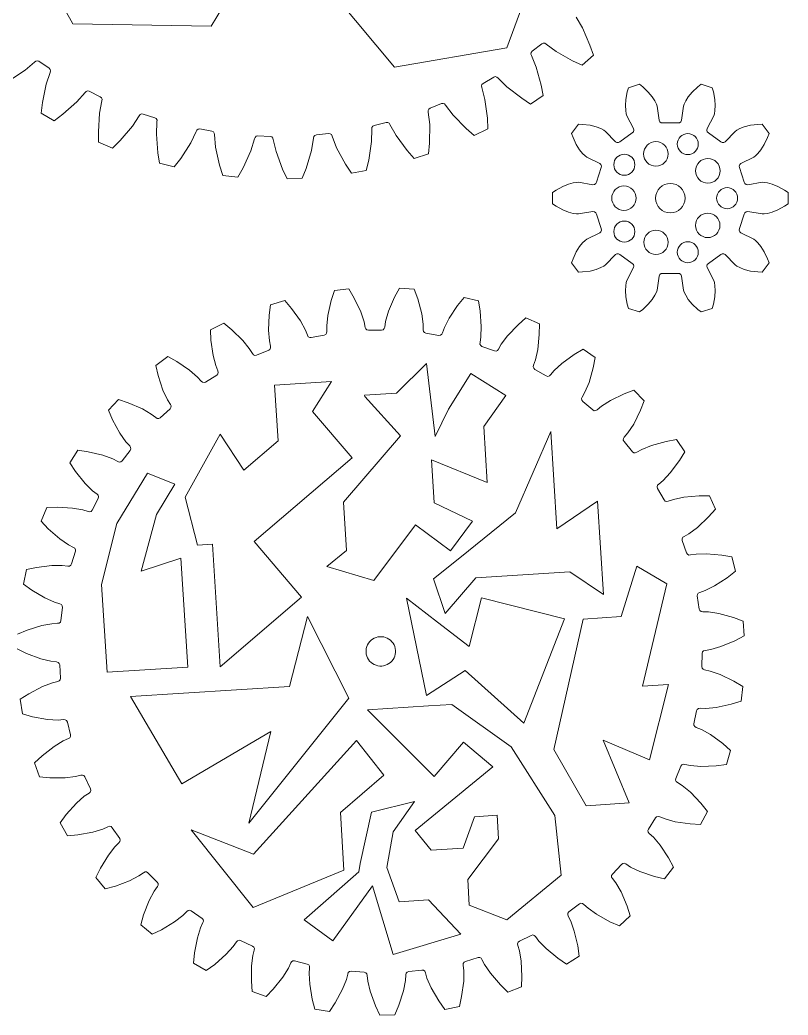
# Model space of a CAD drawing. Header units: millimetres. Extents: x -329 to 723, y 244 to 554.
# Drawn here: x 645.1 to 723.3, y 261.4 to 362.7 of the extents above; entities that cross this region are included whole.
import ezdxf

# ---------------------------------------------------------------- set-up
doc = ezdxf.new("R2010")
doc.units = ezdxf.units.MM

msp = doc.modelspace()

# ---------------------------------------------------------------- linework, layer by layer
at = {"color": 1, "lineweight": 0}
for p, q in [((650.47, 362.28), (643.64, 374.62)), ((671.84, 374.11), (664.57, 362.03)), ((698.64, 370.73), (694.64, 359.84)), ((683.21, 357.86), (675.78, 366.77)), ((664.57, 362.03), (650.47, 362.28)), ((694.64, 359.84), (683.21, 357.86)), ((683.4, 324.7), (686.47, 327.71)), ((686.47, 327.71), (687.33, 320.3)), ((688.7, 323.08), (690.99, 326.72)), ((690.99, 326.72), (694.55, 324.48)), ((671.01, 325.53), (676.8, 325.89)), ((671.37, 319.84), (671.01, 325.53)), ((676.8, 325.89), (674.87, 322.83)), ((683.4, 324.7), (680.17, 324.5)), ((680.17, 324.5), (680.18, 324.37)), ((680.18, 324.37), (683.81, 320.37)), ((694.55, 324.48), (692.29, 321.31)), ((688.7, 323.08), (687.33, 320.3)), ((678.89, 318.11), (674.87, 322.83)), ((692.64, 315.63), (692.29, 321.31)), ((665.48, 320.54), (661.92, 314.11)), ((667.87, 316.86), (665.48, 320.54)), ((683.81, 320.37), (678.02, 313.61)), ((699.1, 320.8), (695.52, 312.54)), ((699.72, 310.91), (699.1, 320.8)), ((671.37, 319.84), (667.87, 316.86)), ((668.92, 309.61), (678.89, 318.11)), ((687.26, 313.56), (686.99, 317.92)), ((686.99, 317.92), (692.64, 315.63)), ((658.08, 316.58), (654.97, 311.45)), ((660.87, 315.46), (658.08, 316.58)), ((659.01, 312.37), (660.87, 315.46)), ((663.16, 309.25), (661.92, 314.11)), ((678.02, 313.61), (678.33, 308.69)), ((691.13, 311.68), (687.26, 313.56)), ((703.86, 313.72), (699.72, 310.91)), ((704.46, 304.23), (703.86, 313.72)), ((657.44, 306.58), (659.01, 312.37)), ((695.52, 312.54), (689.85, 307.96)), ((654.97, 311.45), (653.41, 305.25)), ((681.11, 305.63), (685.36, 311.32)), ((685.36, 311.32), (688.89, 308.68)), ((688.89, 308.68), (691.13, 311.68)), ((663.16, 309.25), (664.68, 309.34)), ((664.68, 309.34), (665.46, 296.87)), ((673.76, 303.94), (668.92, 309.61)), ((657.44, 306.58), (661.48, 307.91)), ((661.48, 307.91), (662.18, 296.83)), ((678.33, 308.69), (676.32, 307.06)), ((689.85, 307.96), (687.19, 305.82)), ((676.32, 307.06), (681.11, 305.63)), ((707.88, 307.12), (706.26, 301.97)), ((710.92, 305.31), (707.88, 307.12)), ((687.19, 305.82), (688.36, 302.3)), ((688.36, 302.3), (691.5, 305.93)), ((691.5, 305.93), (701.06, 306.53)), ((701.06, 306.53), (704.46, 304.23)), ((653.97, 296.31), (653.41, 305.25)), ((708.45, 294.9), (710.92, 305.31)), ((665.46, 296.87), (673.76, 303.94)), ((684.42, 303.85), (686.45, 293.95)), ((687.59, 301.42), (684.42, 303.85)), ((692.07, 303.88), (690.82, 298.94)), ((700.51, 301.76), (692.07, 303.88)), ((672.53, 294.86), (674.36, 301.98)), ((674.36, 301.98), (678.56, 293.69)), ((696.36, 291.14), (700.51, 301.76)), ((702.4, 301.72), (699.41, 288.45)), ((706.26, 301.97), (702.4, 301.72)), ((690.82, 298.94), (687.59, 301.42)), ((680.98, 299.69), (680.83, 299.57)), ((681.15, 299.78), (680.98, 299.69)), ((681.34, 299.86), (681.15, 299.78)), ((681.52, 299.91), (681.34, 299.86)), ((681.72, 299.93), (681.52, 299.91)), ((681.92, 299.93), (681.72, 299.93)), ((682.11, 299.91), (681.92, 299.93)), ((682.3, 299.86), (682.11, 299.91)), ((682.48, 299.78), (682.3, 299.86)), ((682.65, 299.68), (682.48, 299.78)), ((682.81, 299.56), (682.65, 299.68)), ((680.34, 298.73), (680.32, 298.54)), ((680.39, 298.92), (680.34, 298.73)), ((680.47, 299.1), (680.39, 298.92)), ((680.57, 299.27), (680.47, 299.1)), ((680.69, 299.43), (680.57, 299.27)), ((680.83, 299.57), (680.69, 299.43)), ((682.94, 299.42), (682.81, 299.56)), ((683.06, 299.27), (682.94, 299.42)), ((683.16, 299.1), (683.06, 299.27)), ((683.24, 298.92), (683.16, 299.1)), ((683.29, 298.73), (683.24, 298.92)), ((683.31, 298.53), (683.29, 298.73)), ((680.32, 298.54), (680.32, 298.34)), ((680.32, 298.34), (680.34, 298.15)), ((680.34, 298.15), (680.39, 297.96)), ((680.39, 297.96), (680.47, 297.78)), ((680.47, 297.78), (680.56, 297.61)), ((683.06, 297.6), (683.16, 297.77)), ((683.16, 297.77), (683.23, 297.95)), ((683.23, 297.95), (683.28, 298.14)), ((683.28, 298.14), (683.31, 298.33)), ((683.31, 298.33), (683.31, 298.53)), ((662.18, 296.83), (653.97, 296.31)), ((680.56, 297.61), (680.68, 297.45)), ((680.68, 297.45), (680.82, 297.31)), ((680.82, 297.31), (680.98, 297.19)), ((680.98, 297.19), (681.15, 297.09)), ((681.15, 297.09), (681.33, 297.02)), ((681.33, 297.02), (681.52, 296.97)), ((681.52, 296.97), (681.71, 296.94)), ((681.71, 296.94), (681.91, 296.94)), ((681.91, 296.94), (682.1, 296.97)), ((682.1, 296.97), (682.29, 297.02)), ((682.29, 297.02), (682.47, 297.09)), ((682.47, 297.09), (682.64, 297.19)), ((682.64, 297.19), (682.8, 297.31)), ((682.8, 297.31), (682.94, 297.45)), ((682.94, 297.45), (683.06, 297.6)), ((686.45, 293.95), (690.41, 296.48)), ((690.41, 296.48), (696.36, 291.14)), ((656.36, 293.85), (672.53, 294.86)), ((711.09, 295.06), (708.45, 294.9)), ((709.15, 287.4), (711.09, 295.06)), ((661.58, 284.97), (656.36, 293.85)), ((678.56, 293.69), (668.39, 280.95)), ((686.67, 292.89), (680.46, 292.5)), ((689.05, 293.04), (686.67, 292.89)), ((695.07, 288.74), (689.05, 293.04)), ((680.46, 292.5), (687.25, 285.71)), ((670.63, 290.29), (661.58, 284.97)), ((668.39, 280.95), (670.63, 290.29)), ((679.36, 289.37), (668.88, 277.82)), ((682.14, 285.84), (679.36, 289.37)), ((687.25, 285.71), (690.23, 289.21)), ((690.23, 289.21), (693.2, 286.68)), ((699.53, 281.74), (695.07, 288.74)), ((707.1, 283.02), (704.45, 289.39)), ((704.45, 289.39), (709.15, 287.4)), ((699.41, 288.45), (702.71, 282.74)), ((693.2, 286.68), (685.31, 280.23)), ((677.7, 282.06), (682.14, 285.84)), ((685.23, 283.15), (680.86, 282.07)), ((683.07, 280.09), (685.23, 283.15)), ((702.71, 282.74), (707.1, 283.02)), ((678.07, 276.17), (677.7, 282.06)), ((680.86, 282.07), (679.73, 276.85)), ((690.21, 278.42), (691.36, 281.62)), ((691.36, 281.62), (693.65, 281.76)), ((693.65, 281.76), (693.8, 279.37)), ((700.17, 275.66), (699.53, 281.74)), ((668.88, 277.82), (662.54, 280.29)), ((662.54, 280.29), (668.82, 272.37)), ((682.42, 276.45), (683.07, 280.09)), ((685.31, 280.23), (686.95, 278.21)), ((686.95, 278.21), (690.21, 278.42)), ((693.8, 279.37), (690.66, 275.22)), ((679.73, 276.85), (679.57, 276.01)), ((683.67, 272.96), (682.42, 276.45)), ((668.82, 272.37), (678.07, 276.17)), ((679.57, 276.01), (678.16, 274.76)), ((694.63, 271.12), (700.17, 275.66)), ((678.16, 274.76), (674.01, 271.12)), ((676.92, 269), (680.97, 274.58)), ((680.97, 274.58), (683.07, 267.59)), ((690.66, 275.22), (690.82, 272.63)), ((686.67, 273.15), (683.67, 272.96)), ((689.97, 269.67), (686.67, 273.15)), ((690.82, 272.63), (694.63, 271.12)), ((674.01, 271.12), (676.92, 269)), ((683.07, 267.59), (689.97, 269.67))]:
    msp.add_line(p, q, dxfattribs=at)
at = {"color": 5, "lineweight": 0}
for p, q in [((702.33, 361.86), (701.69, 362.95)), ((703.09, 360.12), (702.33, 361.86)), ((697.11, 359.35), (697.21, 359.48)), ((697.21, 359.48), (698.2, 360.25)), ((698.2, 360.25), (698.34, 360.32)), ((698.34, 360.32), (698.51, 360.3)), ((698.51, 360.3), (698.64, 360.21)), ((698.64, 360.21), (699.66, 359.45)), ((699.66, 359.45), (701.31, 358.52)), ((703.44, 359.09), (703.09, 360.12)), ((645.63, 357.57), (646.6, 358.39)), ((646.6, 358.39), (646.72, 358.49)), ((646.72, 358.49), (646.88, 358.52)), ((646.88, 358.52), (647.03, 358.47)), ((647.03, 358.47), (648.08, 357.76)), ((697.08, 359.19), (697.11, 359.35)), ((697.14, 359.04), (697.08, 359.19)), ((697.63, 357.87), (697.14, 359.04)), ((701.31, 358.52), (702.3, 358.06)), ((702.3, 358.06), (703.44, 359.09)), ((644.05, 356.52), (645.63, 357.57)), ((648.08, 357.76), (648.19, 357.64)), ((648.22, 357.48), (648.17, 357.33)), ((648.19, 357.64), (648.22, 357.48)), ((698.14, 356.04), (697.63, 357.87)), ((648.17, 357.33), (647.77, 356.13)), ((692.22, 356.22), (693.31, 356.85)), ((693.31, 356.85), (693.46, 356.9)), ((693.46, 356.9), (693.62, 356.86)), ((693.62, 356.86), (693.74, 356.74)), ((693.74, 356.74), (694.64, 355.85)), ((647.77, 356.13), (647.39, 354.27)), ((651.73, 355.28), (651.83, 355.4)), ((651.83, 355.4), (651.99, 355.45)), ((651.99, 355.45), (652.15, 355.41)), ((652.15, 355.41), (653.28, 354.86)), ((692.06, 355.95), (692.1, 356.11)), ((692.1, 355.8), (692.06, 355.95)), ((692.1, 356.11), (692.22, 356.22)), ((692.41, 354.57), (692.1, 355.8)), ((694.64, 355.85), (696.15, 354.7)), ((698.34, 354.97), (698.14, 356.04)), ((707, 355.76), (706.88, 355.34)), ((708.12, 356.12), (707, 355.76)), ((708.47, 355.85), (708.12, 356.12)), ((709.03, 355.32), (708.47, 355.85)), ((714.07, 355.85), (713.51, 355.32)), ((714.41, 356.12), (714.07, 355.85)), ((715.53, 355.76), (714.41, 356.12)), ((715.65, 355.34), (715.53, 355.76)), ((650.88, 354.33), (651.73, 355.28)), ((653.43, 354.45), (653.2, 353.2)), ((653.28, 354.86), (653.4, 354.76)), ((653.4, 354.76), (653.46, 354.61)), ((653.46, 354.61), (653.43, 354.45)), ((692.66, 352.69), (692.41, 354.57)), ((696.15, 354.7), (697.06, 354.11)), ((697.06, 354.11), (698.34, 354.97)), ((706.74, 354.58), (706.7, 353.95)), ((706.88, 355.34), (706.74, 354.58)), ((709.43, 354.84), (709.03, 355.32)), ((709.7, 354.43), (709.43, 354.84)), ((709.85, 354.11), (709.7, 354.43)), ((712.84, 354.43), (712.68, 354.11)), ((713.1, 354.84), (712.84, 354.43)), ((713.51, 355.32), (713.1, 354.84)), ((715.79, 354.58), (715.65, 355.34)), ((715.84, 353.95), (715.79, 354.58)), ((647.39, 354.27), (647.26, 353.19)), ((649.46, 353.07), (650.88, 354.33)), ((686.63, 353.45), (686.7, 353.6)), ((686.65, 353.29), (686.63, 353.45)), ((686.7, 353.6), (686.83, 353.69)), ((686.83, 353.69), (687.99, 354.16)), ((687.99, 354.16), (688.16, 354.18)), ((688.16, 354.18), (688.31, 354.12)), ((688.31, 354.12), (688.41, 354)), ((688.41, 354), (689.18, 352.99)), ((706.7, 353.95), (706.73, 353.46)), ((706.73, 353.46), (706.79, 353.11)), ((709.92, 353.91), (709.85, 354.11)), ((710.13, 352.46), (709.92, 353.91)), ((712.61, 353.91), (712.4, 352.46)), ((712.68, 354.11), (712.61, 353.91)), ((715.75, 353.11), (715.81, 353.46)), ((715.81, 353.46), (715.84, 353.95)), ((647.26, 353.19), (648.59, 352.42)), ((648.59, 352.42), (649.46, 353.07)), ((653.2, 353.2), (653.08, 351.3)), ((656.54, 351.85), (657.24, 352.91)), ((657.24, 352.91), (657.33, 353.04)), ((657.33, 353.04), (657.47, 353.11)), ((657.47, 353.11), (657.64, 353.1)), ((657.64, 353.1), (658.83, 352.71)), ((658.83, 352.71), (658.97, 352.63)), ((658.97, 352.63), (659.05, 352.48)), ((659.04, 352.32), (658.99, 351.05)), ((659.05, 352.48), (659.04, 352.32)), ((686.79, 352.03), (686.65, 353.29)), ((689.18, 352.99), (690.51, 351.63)), ((692.71, 351.6), (692.66, 352.69)), ((706.79, 353.11), (706.85, 352.91)), ((706.85, 352.91), (707.53, 351.61)), ((710.2, 352.31), (710.13, 352.46)), ((710.33, 352.21), (710.2, 352.31)), ((712.34, 352.31), (712.21, 352.21)), ((712.4, 352.46), (712.34, 352.31)), ((715.01, 351.61), (715.69, 352.91)), ((715.69, 352.91), (715.75, 353.11)), ((653.08, 351.3), (653.11, 350.22)), ((655.31, 350.4), (656.54, 351.85)), ((662.48, 350.18), (663.02, 351.33)), ((663.02, 351.33), (663.1, 351.47)), ((663.1, 351.47), (663.23, 351.56)), ((663.23, 351.56), (663.39, 351.58)), ((663.39, 351.58), (664.63, 351.36)), ((664.63, 351.36), (664.78, 351.29)), ((664.78, 351.29), (664.87, 351.16)), ((680.87, 350.29), (680.9, 351.56)), ((680.9, 351.56), (680.91, 351.72)), ((680.91, 351.72), (681, 351.86)), ((681, 351.86), (681.14, 351.93)), ((681.14, 351.93), (682.36, 352.24)), ((682.36, 352.24), (682.52, 352.24)), ((682.52, 352.24), (682.66, 352.16)), ((682.66, 352.16), (682.74, 352.02)), ((682.74, 352.02), (683.37, 350.91)), ((686.78, 350.13), (686.79, 352.03)), ((690.51, 351.63), (691.33, 350.92)), ((691.33, 350.92), (692.71, 351.6)), ((701.92, 352.06), (701.23, 351.11)), ((702.35, 352.04), (701.92, 352.06)), ((703.12, 351.95), (702.35, 352.04)), ((703.73, 351.79), (703.12, 351.95)), ((704.19, 351.62), (703.73, 351.79)), ((704.5, 351.45), (704.19, 351.62)), ((704.67, 351.33), (704.5, 351.45)), ((705.7, 350.28), (704.67, 351.33)), ((707.52, 351.3), (707.4, 351.19)), ((707.57, 351.46), (707.52, 351.3)), ((707.53, 351.61), (707.57, 351.46)), ((710.49, 352.19), (710.33, 352.21)), ((712.05, 352.19), (710.49, 352.19)), ((712.21, 352.21), (712.05, 352.19)), ((714.97, 351.46), (715.01, 351.61)), ((715.02, 351.3), (714.97, 351.46)), ((715.14, 351.19), (715.02, 351.3)), ((717.86, 351.33), (716.84, 350.28)), ((718.04, 351.45), (717.86, 351.33)), ((718.35, 351.62), (718.04, 351.45)), ((718.8, 351.79), (718.35, 351.62)), ((719.42, 351.95), (718.8, 351.79)), ((720.18, 352.04), (719.42, 351.95)), ((720.62, 352.06), (720.18, 352.04)), ((721.31, 351.11), (720.62, 352.06)), ((654.53, 349.64), (655.31, 350.4)), ((658.99, 351.05), (659.13, 349.16)), ((664.87, 351.16), (664.89, 351)), ((664.89, 351), (665.01, 349.74)), ((668.59, 349.36), (668.97, 350.57)), ((668.97, 350.57), (669.03, 350.72)), ((669.03, 350.72), (669.15, 350.83)), ((669.15, 350.83), (669.31, 350.87)), ((669.31, 350.87), (670.56, 350.82)), ((670.56, 350.82), (670.72, 350.78)), ((670.72, 350.78), (670.83, 350.66)), ((670.83, 350.66), (670.87, 350.5)), ((670.87, 350.5), (671.17, 349.27)), ((674.76, 349.4), (674.97, 350.65)), ((674.97, 350.65), (675, 350.81)), ((675, 350.81), (675.11, 350.93)), ((675.11, 350.93), (675.26, 350.99)), ((675.26, 350.99), (676.51, 351.12)), ((676.51, 351.12), (676.67, 351.09)), ((676.67, 351.09), (676.8, 351)), ((676.8, 351), (676.86, 350.84)), ((676.86, 350.84), (677.32, 349.66)), ((680.59, 348.41), (680.87, 350.29)), ((683.37, 350.91), (684.49, 349.38)), ((701.23, 351.11), (701.38, 350.7)), ((701.38, 350.7), (701.7, 350)), ((705.83, 350.2), (705.7, 350.28)), ((707.4, 351.19), (706.14, 350.27)), ((716.4, 350.27), (715.14, 351.19)), ((716.84, 350.28), (716.7, 350.2)), ((720.83, 350), (721.16, 350.7)), ((721.16, 350.7), (721.31, 351.11)), ((653.11, 350.22), (654.53, 349.64)), ((661.46, 348.58), (662.48, 350.18)), ((665.01, 349.74), (665.42, 347.88)), ((667.81, 347.63), (668.59, 349.36)), ((671.17, 349.27), (671.83, 347.49)), ((674.23, 347.57), (674.76, 349.4)), ((677.32, 349.66), (678.23, 347.99)), ((684.49, 349.38), (685.21, 348.57)), ((686.68, 349.04), (686.78, 350.13)), ((701.7, 350), (702.04, 349.47)), ((702.04, 349.47), (702.35, 349.09)), ((706, 350.2), (705.83, 350.2)), ((706.14, 350.27), (706, 350.2)), ((716.54, 350.2), (716.4, 350.27)), ((716.7, 350.2), (716.54, 350.2)), ((720.18, 349.09), (720.49, 349.47)), ((720.49, 349.47), (720.83, 350)), ((659.13, 349.16), (659.31, 348.09)), ((660.8, 347.72), (661.46, 348.58)), ((680.34, 347.35), (680.59, 348.41)), ((685.21, 348.57), (686.68, 349.04)), ((702.35, 349.09), (702.6, 348.84)), ((702.6, 348.84), (702.77, 348.72)), ((702.77, 348.72), (704.09, 348.07)), ((718.45, 348.07), (719.76, 348.72)), ((719.76, 348.72), (719.93, 348.84)), ((719.93, 348.84), (720.18, 349.09)), ((659.31, 348.09), (660.8, 347.72)), ((665.42, 347.88), (665.75, 346.84)), ((667.28, 346.68), (667.81, 347.63)), ((671.83, 347.49), (672.29, 346.51)), ((673.83, 346.56), (674.23, 347.57)), ((678.23, 347.99), (678.83, 347.09)), ((678.83, 347.09), (680.34, 347.35)), ((704.23, 347.65), (703.75, 346.17)), ((704.09, 348.07), (704.21, 347.96)), ((704.21, 347.96), (704.26, 347.81)), ((704.26, 347.81), (704.23, 347.65)), ((718.27, 347.81), (718.33, 347.96)), ((718.31, 347.65), (718.27, 347.81)), ((718.79, 346.17), (718.31, 347.65)), ((718.33, 347.96), (718.45, 348.07)), ((665.75, 346.84), (667.28, 346.68)), ((672.29, 346.51), (673.83, 346.56)), ((699.65, 345.37), (699.28, 345.13)), ((700.32, 345.74), (699.65, 345.37)), ((700.91, 345.98), (700.32, 345.74)), ((701.38, 346.1), (700.91, 345.98)), ((701.73, 346.15), (701.38, 346.1)), ((701.94, 346.16), (701.73, 346.15)), ((703.39, 345.91), (701.94, 346.16)), ((703.55, 345.92), (703.39, 345.91)), ((703.68, 346.02), (703.55, 345.92)), ((703.75, 346.17), (703.68, 346.02)), ((718.85, 346.02), (718.79, 346.17)), ((718.99, 345.92), (718.85, 346.02)), ((719.15, 345.91), (718.99, 345.92)), ((720.6, 346.16), (719.15, 345.91)), ((720.81, 346.15), (720.6, 346.16)), ((721.15, 346.1), (720.81, 346.15)), ((721.63, 345.98), (721.15, 346.1)), ((722.21, 345.74), (721.63, 345.98)), ((722.89, 345.37), (722.21, 345.74)), ((723.25, 345.13), (722.89, 345.37)), ((699.28, 345.13), (699.28, 343.95)), ((723.25, 343.95), (723.25, 345.13)), ((699.28, 343.95), (699.65, 343.71)), ((699.65, 343.71), (700.32, 343.34)), ((700.32, 343.34), (700.91, 343.1)), ((721.63, 343.1), (722.21, 343.34)), ((722.21, 343.34), (722.89, 343.71)), ((722.89, 343.71), (723.25, 343.95)), ((700.91, 343.1), (701.38, 342.98)), ((701.38, 342.98), (701.73, 342.93)), ((701.73, 342.93), (701.94, 342.93)), ((701.94, 342.93), (703.39, 343.17)), ((703.39, 343.17), (703.55, 343.16)), ((703.55, 343.16), (703.68, 343.06)), ((703.68, 343.06), (703.75, 342.92)), ((703.75, 342.92), (704.23, 341.44)), ((718.31, 341.44), (718.79, 342.92)), ((718.79, 342.92), (718.85, 343.06)), ((718.85, 343.06), (718.99, 343.16)), ((718.99, 343.16), (719.15, 343.17)), ((719.15, 343.17), (720.6, 342.93)), ((720.6, 342.93), (720.81, 342.93)), ((720.81, 342.93), (721.15, 342.98)), ((721.15, 342.98), (721.63, 343.1)), ((704.26, 341.28), (704.21, 341.12)), ((704.23, 341.44), (704.26, 341.28)), ((718.27, 341.28), (718.31, 341.44)), ((718.33, 341.12), (718.27, 341.28)), ((702.6, 340.24), (702.35, 339.99)), ((702.77, 340.36), (702.6, 340.24)), ((704.09, 341.02), (702.77, 340.36)), ((704.21, 341.12), (704.09, 341.02)), ((718.45, 341.02), (718.33, 341.12)), ((719.76, 340.36), (718.45, 341.02)), ((719.93, 340.24), (719.76, 340.36)), ((720.18, 339.99), (719.93, 340.24)), ((702.04, 339.61), (701.7, 339.08)), ((702.35, 339.99), (702.04, 339.61)), ((720.49, 339.61), (720.18, 339.99)), ((720.83, 339.08), (720.49, 339.61)), ((701.38, 338.38), (701.23, 337.97)), ((701.7, 339.08), (701.38, 338.38)), ((704.67, 337.75), (705.7, 338.8)), ((705.7, 338.8), (705.83, 338.88)), ((705.83, 338.88), (706, 338.89)), ((706, 338.89), (706.14, 338.81)), ((706.14, 338.81), (707.4, 337.89)), ((715.14, 337.89), (716.4, 338.81)), ((716.4, 338.81), (716.54, 338.89)), ((716.54, 338.89), (716.7, 338.88)), ((716.7, 338.88), (716.84, 338.8)), ((716.84, 338.8), (717.86, 337.75)), ((721.16, 338.38), (720.83, 339.08)), ((721.31, 337.97), (721.16, 338.38)), ((701.23, 337.97), (701.92, 337.02)), ((702.35, 337.04), (703.12, 337.13)), ((703.12, 337.13), (703.73, 337.29)), ((703.73, 337.29), (704.19, 337.47)), ((704.19, 337.47), (704.5, 337.63)), ((704.5, 337.63), (704.67, 337.75)), ((707.53, 337.47), (706.85, 336.17)), ((707.4, 337.89), (707.52, 337.78)), ((707.52, 337.78), (707.57, 337.63)), ((707.57, 337.63), (707.53, 337.47)), ((714.97, 337.63), (715.02, 337.78)), ((715.01, 337.47), (714.97, 337.63)), ((715.69, 336.17), (715.01, 337.47)), ((715.02, 337.78), (715.14, 337.89)), ((717.86, 337.75), (718.04, 337.63)), ((718.04, 337.63), (718.35, 337.47)), ((718.35, 337.47), (718.8, 337.29)), ((718.8, 337.29), (719.42, 337.13)), ((719.42, 337.13), (720.18, 337.04)), ((720.62, 337.02), (721.31, 337.97)), ((701.92, 337.02), (702.35, 337.04)), ((706.85, 336.17), (706.79, 335.97)), ((709.92, 335.17), (710.13, 336.62)), ((710.13, 336.62), (710.2, 336.77)), ((710.2, 336.77), (710.33, 336.87)), ((710.33, 336.87), (710.49, 336.89)), ((710.49, 336.89), (712.05, 336.89)), ((712.05, 336.89), (712.21, 336.87)), ((712.21, 336.87), (712.34, 336.77)), ((712.34, 336.77), (712.4, 336.62)), ((712.4, 336.62), (712.61, 335.17)), ((715.75, 335.97), (715.69, 336.17)), ((720.18, 337.04), (720.62, 337.02)), ((677.09, 335.13), (676.76, 334.13)), ((678.58, 335.3), (677.09, 335.13)), ((679.12, 334.38), (678.58, 335.3)), ((683.72, 335.39), (683.22, 334.46)), ((685.22, 335.28), (683.72, 335.39)), ((685.58, 334.29), (685.22, 335.28)), ((706.73, 335.62), (706.7, 335.13)), ((706.7, 335.13), (706.74, 334.5)), ((706.79, 335.97), (706.73, 335.62)), ((709.85, 334.97), (709.92, 335.17)), ((712.61, 335.17), (712.68, 334.97)), ((715.81, 335.62), (715.75, 335.97)), ((715.79, 334.5), (715.84, 335.13)), ((715.84, 335.13), (715.81, 335.62)), ((672.05, 334.13), (670.61, 333.7)), ((672.74, 333.32), (672.05, 334.13)), ((676.76, 334.13), (676.42, 332.61)), ((679.78, 332.97), (679.12, 334.38)), ((683.22, 334.46), (682.61, 333.03)), ((685.98, 332.78), (685.58, 334.29)), ((690.29, 334.45), (689.63, 333.63)), ((691.74, 334.08), (690.29, 334.45)), ((691.92, 333.04), (691.74, 334.08)), ((706.74, 334.5), (706.88, 333.75)), ((709.03, 333.76), (709.43, 334.24)), ((709.43, 334.24), (709.7, 334.66)), ((709.7, 334.66), (709.85, 334.97)), ((712.68, 334.97), (712.84, 334.66)), ((712.84, 334.66), (713.1, 334.24)), ((713.1, 334.24), (713.51, 333.76)), ((715.65, 333.75), (715.79, 334.5)), ((670.61, 333.7), (670.47, 332.65)), ((673.64, 332.06), (672.74, 333.32)), ((689.63, 333.63), (688.77, 332.33)), ((706.88, 333.75), (707, 333.32)), ((707, 333.32), (708.12, 332.96)), ((708.12, 332.96), (708.47, 333.23)), ((708.47, 333.23), (709.03, 333.76)), ((713.51, 333.76), (714.07, 333.23)), ((714.07, 333.23), (714.41, 332.96)), ((714.41, 332.96), (715.53, 333.32)), ((715.53, 333.32), (715.65, 333.75)), ((670.47, 332.65), (670.4, 331.1)), ((674.15, 331.12), (673.64, 332.06)), ((676.42, 332.61), (676.31, 331.55)), ((680.11, 331.96), (679.78, 332.97)), ((682.61, 333.03), (682.31, 332)), ((686.13, 331.73), (685.98, 332.78)), ((688.77, 332.33), (688.3, 331.37)), ((692.04, 331.49), (691.92, 333.04)), ((696.58, 332.36), (695.78, 331.67)), ((697.95, 331.74), (696.58, 332.36)), ((665.84, 331.81), (664.5, 331.13)), ((664.5, 331.13), (664.54, 330.08)), ((666.66, 331.14), (665.84, 331.81)), ((667.77, 330.06), (666.66, 331.14)), ((670.4, 331.1), (670.48, 330.04)), ((674.37, 330.59), (674.15, 331.12)), ((676.31, 331.55), (676.32, 330.98)), ((680.23, 331.4), (680.11, 331.96)), ((680.28, 331.24), (680.23, 331.4)), ((680.4, 331.13), (680.28, 331.24)), ((680.56, 331.1), (680.4, 331.13)), ((681.9, 331.12), (680.56, 331.1)), ((682.06, 331.16), (681.9, 331.12)), ((682.17, 331.28), (682.06, 331.16)), ((682.22, 331.43), (682.17, 331.28)), ((682.31, 332), (682.22, 331.43)), ((686.14, 331.15), (686.13, 331.73)), ((686.16, 330.99), (686.14, 331.15)), ((688.3, 331.37), (688.1, 330.83)), ((692, 330.42), (692.04, 331.49)), ((695.78, 331.67), (694.71, 330.54)), ((697.94, 330.68), (697.95, 331.74)), ((664.54, 330.08), (664.75, 328.54)), ((668.44, 329.23), (667.77, 330.06)), ((670.48, 330.04), (670.6, 329.47)), ((674.44, 330.44), (674.37, 330.59)), ((674.58, 330.36), (674.44, 330.44)), ((674.74, 330.35), (674.58, 330.36)), ((676.06, 330.61), (674.74, 330.35)), ((676.21, 330.68), (676.06, 330.61)), ((676.3, 330.81), (676.21, 330.68)), ((676.32, 330.98), (676.3, 330.81)), ((686.26, 330.86), (686.16, 330.99)), ((686.41, 330.8), (686.26, 330.86)), ((687.73, 330.58), (686.41, 330.8)), ((687.9, 330.6), (687.73, 330.58)), ((688.03, 330.69), (687.9, 330.6)), ((688.1, 330.83), (688.03, 330.69)), ((691.91, 329.85), (692, 330.42)), ((694.71, 330.54), (694.07, 329.69)), ((697.78, 329.13), (697.94, 330.68)), ((668.75, 328.74), (668.44, 329.23)), ((670.41, 329.07), (669.16, 328.58)), ((670.54, 329.16), (670.41, 329.07)), ((670.61, 329.31), (670.54, 329.16)), ((670.6, 329.47), (670.61, 329.31)), ((691.9, 329.69), (691.91, 329.85)), ((691.98, 329.55), (691.9, 329.69)), ((692.11, 329.46), (691.98, 329.55)), ((693.38, 329.01), (692.11, 329.46)), ((693.69, 329.06), (693.54, 328.99)), ((693.79, 329.19), (693.69, 329.06)), ((694.07, 329.69), (693.79, 329.19)), ((697.55, 328.09), (697.78, 329.13)), ((702.4, 329.18), (701.49, 328.64)), ((703.63, 328.32), (702.4, 329.18)), ((660.14, 328.42), (658.94, 327.52)), ((661.06, 327.91), (660.14, 328.42)), ((664.75, 328.54), (665.02, 327.51)), ((668.85, 328.61), (668.75, 328.74)), ((669, 328.55), (668.85, 328.61)), ((669.16, 328.58), (669, 328.55)), ((693.54, 328.99), (693.38, 329.01)), ((697.36, 327.55), (697.55, 328.09)), ((701.49, 328.64), (700.24, 327.72)), ((703.43, 327.28), (703.63, 328.32)), ((658.94, 327.52), (659.17, 326.49)), ((662.35, 327.04), (661.06, 327.91)), ((663.16, 326.34), (662.35, 327.04)), ((665.02, 327.51), (665.24, 326.97)), ((697.32, 327.39), (697.36, 327.55)), ((697.37, 327.23), (697.32, 327.39)), ((697.49, 327.12), (697.37, 327.23)), ((698.65, 326.45), (697.49, 327.12)), ((699.46, 327), (699.08, 326.56)), ((700.24, 327.72), (699.46, 327)), ((703.01, 325.79), (703.43, 327.28)), ((659.17, 326.49), (659.65, 325.01)), ((663.55, 325.92), (663.16, 326.34)), ((665.12, 326.54), (663.98, 325.83)), ((665.24, 326.66), (665.12, 326.54)), ((665.24, 326.97), (665.28, 326.81)), ((665.28, 326.81), (665.24, 326.66)), ((698.81, 326.41), (698.65, 326.45)), ((698.97, 326.45), (698.81, 326.41)), ((699.08, 326.56), (698.97, 326.45)), ((659.65, 325.01), (660.1, 324.04)), ((663.67, 325.81), (663.55, 325.92)), ((663.83, 325.78), (663.67, 325.81)), ((663.98, 325.83), (663.83, 325.78)), ((702.59, 324.8), (703.01, 325.79)), ((707.56, 325.01), (706.57, 324.64)), ((708.62, 323.94), (707.56, 325.01)), ((655.13, 324.07), (654.11, 322.97)), ((656.13, 323.73), (655.13, 324.07)), ((660.1, 324.04), (660.41, 323.55)), ((702.24, 324.15), (702.31, 324.3)), ((702.26, 323.99), (702.24, 324.15)), ((702.36, 323.86), (702.26, 323.99)), ((702.31, 324.3), (702.59, 324.8)), ((705.17, 323.96), (704.27, 323.39)), ((706.57, 324.64), (705.17, 323.96)), ((654.11, 322.97), (654.53, 321.99)), ((657.56, 323.11), (656.13, 323.73)), ((658.47, 322.56), (657.56, 323.11)), ((660.37, 323.11), (659.38, 322.21)), ((660.46, 323.24), (660.37, 323.11)), ((660.41, 323.55), (660.48, 323.4)), ((660.48, 323.4), (660.46, 323.24)), ((703.38, 323), (702.36, 323.86)), ((703.53, 322.92), (703.38, 323)), ((703.83, 323.02), (703.69, 322.93)), ((704.27, 323.39), (703.83, 323.02)), ((707.55, 321.56), (708.24, 322.96)), ((708.24, 322.96), (708.62, 323.94)), ((654.53, 321.99), (655.27, 320.62)), ((658.93, 322.22), (658.47, 322.56)), ((659.07, 322.13), (658.93, 322.22)), ((659.23, 322.13), (659.07, 322.13)), ((659.38, 322.21), (659.23, 322.13)), ((703.69, 322.93), (703.53, 322.92)), ((706.96, 320.67), (707.55, 321.56)), ((655.27, 320.62), (655.88, 319.75)), ((706.49, 319.93), (706.5, 320.09)), ((706.57, 319.79), (706.49, 319.93)), ((706.5, 320.09), (706.59, 320.23)), ((706.59, 320.23), (706.96, 320.67)), ((711.89, 319.99), (710.85, 319.8)), ((712.74, 318.75), (711.89, 319.99)), ((655.88, 319.75), (656.27, 319.33)), ((656.27, 319.33), (656.36, 319.19)), ((656.38, 319.03), (656.31, 318.88)), ((656.36, 319.19), (656.38, 319.03)), ((707.42, 318.75), (706.57, 319.79)), ((708.37, 318.98), (707.86, 318.7)), ((709.35, 319.38), (708.37, 318.98)), ((710.85, 319.8), (709.35, 319.38)), ((650.98, 318.89), (650.18, 317.62)), ((652.03, 318.74), (650.98, 318.89)), ((653.54, 318.38), (652.03, 318.74)), ((654.54, 318.01), (653.54, 318.38)), ((655.05, 317.75), (654.54, 318.01)), ((656.31, 318.88), (655.49, 317.82)), ((707.55, 318.65), (707.42, 318.75)), ((707.71, 318.63), (707.55, 318.65)), ((707.86, 318.7), (707.71, 318.63)), ((712.19, 317.84), (712.74, 318.75)), ((650.18, 317.62), (650.76, 316.74)), ((655.21, 317.69), (655.05, 317.75)), ((655.37, 317.72), (655.21, 317.69)), ((655.49, 317.82), (655.37, 317.72)), ((711.26, 316.59), (712.19, 317.84)), ((650.76, 316.74), (651.73, 315.53)), ((710.53, 315.82), (711.26, 316.59)), ((651.73, 315.53), (652.49, 314.78)), ((709.94, 315.18), (709.97, 315.34)), ((709.98, 315.02), (709.94, 315.18)), ((709.97, 315.34), (710.09, 315.45)), ((710.64, 313.85), (709.98, 315.02)), ((710.09, 315.45), (710.53, 315.82)), ((653.07, 314), (652.45, 312.81)), ((652.49, 314.78), (652.95, 314.43)), ((652.95, 314.43), (653.06, 314.32)), ((653.06, 314.32), (653.11, 314.16)), ((653.11, 314.16), (653.07, 314)), ((710.75, 313.73), (710.64, 313.85)), ((711.61, 313.9), (711.06, 313.72)), ((712.65, 314.13), (711.61, 313.9)), ((714.2, 314.27), (712.65, 314.13)), ((715.26, 314.27), (714.2, 314.27)), ((715.87, 312.9), (715.26, 314.27)), ((647.83, 313.06), (647.26, 311.67)), ((648.88, 313.1), (647.83, 313.06)), ((650.44, 313.01), (648.88, 313.1)), ((651.49, 312.83), (650.44, 313.01)), ((652.04, 312.66), (651.49, 312.83)), ((710.9, 313.68), (710.75, 313.73)), ((711.06, 313.72), (710.9, 313.68)), ((715.17, 312.11), (715.87, 312.9)), ((652.2, 312.63), (652.04, 312.66)), ((652.35, 312.68), (652.2, 312.63)), ((652.45, 312.81), (652.35, 312.68)), ((714.03, 311.04), (715.17, 312.11)), ((647.26, 311.67), (647.99, 310.9)), ((647.99, 310.9), (649.16, 309.88)), ((713.17, 310.41), (714.03, 311.04)), ((649.16, 309.88), (650.04, 309.28)), ((712.47, 309.89), (712.54, 310.04)), ((712.49, 309.73), (712.47, 309.89)), ((712.54, 310.04), (712.67, 310.13)), ((712.67, 310.13), (713.17, 310.41)), ((650.04, 309.28), (650.56, 309.02)), ((650.56, 309.02), (650.69, 308.93)), ((650.69, 308.93), (650.76, 308.78)), ((650.76, 308.78), (650.75, 308.62)), ((712.93, 308.46), (712.49, 309.73)), ((650.75, 308.62), (650.36, 307.33)), ((713.01, 308.32), (712.93, 308.46)), ((713.16, 308.24), (713.01, 308.32)), ((713.32, 308.25), (713.16, 308.24)), ((713.89, 308.34), (713.32, 308.25)), ((714.95, 308.37), (713.89, 308.34)), ((716.5, 308.23), (714.95, 308.37)), ((717.54, 308.04), (716.5, 308.23)), ((717.91, 306.59), (717.54, 308.04)), ((645.76, 306.75), (645.45, 305.29)), ((646.79, 306.98), (645.76, 306.75)), ((648.34, 307.17), (646.79, 306.98)), ((649.4, 307.18), (648.34, 307.17)), ((649.97, 307.11), (649.4, 307.18)), ((650.14, 307.11), (649.97, 307.11)), ((650.28, 307.19), (650.14, 307.11)), ((650.36, 307.33), (650.28, 307.19)), ((715.77, 305.09), (717.07, 305.93)), ((717.07, 305.93), (717.91, 306.59)), ((645.45, 305.29), (646.31, 304.66)), ((714.81, 304.62), (715.77, 305.09)), ((646.31, 304.66), (647.64, 303.87)), ((647.64, 303.87), (648.62, 303.43)), ((714.01, 304.07), (714.03, 304.23)), ((714.22, 302.74), (714.01, 304.07)), ((714.03, 304.23), (714.12, 304.36)), ((714.12, 304.36), (714.26, 304.43)), ((714.26, 304.43), (714.81, 304.62)), ((648.62, 303.43), (649.17, 303.27)), ((649.17, 303.27), (649.32, 303.2)), ((649.43, 302.91), (649.28, 301.57)), ((649.32, 303.2), (649.41, 303.07)), ((649.41, 303.07), (649.43, 302.91)), ((714.28, 302.59), (714.22, 302.74)), ((714.41, 302.49), (714.28, 302.59)), ((714.57, 302.47), (714.41, 302.49)), ((715.14, 302.45), (714.57, 302.47)), ((716.2, 302.29), (715.14, 302.45)), ((717.7, 301.88), (716.2, 302.29)), ((718.69, 301.51), (717.7, 301.88)), ((647.32, 301.06), (645.83, 300.59)), ((648.36, 301.25), (647.32, 301.06)), ((648.94, 301.29), (648.36, 301.25)), ((649.1, 301.32), (648.94, 301.29)), ((649.22, 301.42), (649.1, 301.32)), ((649.28, 301.57), (649.22, 301.42)), ((718.78, 300.01), (718.69, 301.51)), ((645.83, 300.59), (644.85, 300.18)), ((717.85, 299.52), (718.78, 300.01)), ((644.81, 298.68), (645.77, 298.22)), ((715.38, 298.63), (716.41, 298.92)), ((716.41, 298.92), (717.85, 299.52)), ((645.77, 298.22), (647.22, 297.68)), ((647.22, 297.68), (648.26, 297.43)), ((714.46, 296.89), (714.5, 298.23)), ((714.5, 298.23), (714.54, 298.39)), ((714.54, 298.39), (714.66, 298.5)), ((714.66, 298.5), (714.81, 298.54)), ((714.81, 298.54), (715.38, 298.63)), ((648.26, 297.43), (648.83, 297.36)), ((648.83, 297.36), (648.99, 297.32)), ((648.99, 297.32), (649.11, 297.21)), ((649.11, 297.21), (649.16, 297.06)), ((649.16, 297.06), (649.24, 295.71)), ((714.5, 296.73), (714.46, 296.89)), ((714.61, 296.61), (714.5, 296.73)), ((649.24, 295.71), (649.21, 295.55)), ((714.76, 296.55), (714.61, 296.61)), ((715.32, 296.43), (714.76, 296.55)), ((716.33, 296.09), (715.32, 296.43)), ((717.73, 295.42), (716.33, 296.09)), ((647.4, 294.86), (646.02, 294.13)), ((648.4, 295.23), (647.4, 294.86)), ((648.96, 295.37), (648.4, 295.23)), ((649.11, 295.43), (648.96, 295.37)), ((649.21, 295.55), (649.11, 295.43)), ((718.64, 294.88), (717.73, 295.42)), ((718.47, 293.38), (718.64, 294.88)), ((646.02, 294.13), (645.14, 293.56)), ((645.14, 293.56), (645.37, 292.07)), ((714.01, 292.54), (714.14, 292.64)), ((714.14, 292.64), (714.3, 292.65)), ((714.3, 292.65), (714.88, 292.64)), ((714.88, 292.64), (715.94, 292.74)), ((715.94, 292.74), (717.46, 293.07)), ((717.46, 293.07), (718.47, 293.38)), ((645.37, 292.07), (646.38, 291.79)), ((646.38, 291.79), (647.92, 291.51)), ((713.66, 291.08), (713.94, 292.4)), ((713.94, 292.4), (714.01, 292.54)), ((647.92, 291.51), (648.98, 291.45)), ((648.98, 291.45), (649.55, 291.49)), ((649.55, 291.49), (649.72, 291.48)), ((649.72, 291.48), (649.85, 291.39)), ((649.85, 291.39), (649.93, 291.25)), ((649.93, 291.25), (650.25, 289.94)), ((713.67, 290.92), (713.66, 291.08)), ((713.75, 290.78), (713.67, 290.92)), ((713.89, 290.7), (713.75, 290.78)), ((714.43, 290.48), (713.89, 290.7)), ((650.03, 289.56), (649.51, 289.32)), ((650.17, 289.64), (650.03, 289.56)), ((650.25, 289.78), (650.17, 289.64)), ((650.25, 289.94), (650.25, 289.78)), ((715.36, 289.97), (714.43, 290.48)), ((716.62, 289.05), (715.36, 289.97)), ((648.59, 288.77), (647.37, 287.81)), ((649.51, 289.32), (648.59, 288.77)), ((717.41, 288.36), (716.62, 289.05)), ((647.37, 287.81), (646.6, 287.09)), ((716.98, 286.92), (717.41, 288.36)), ((646.6, 287.09), (647.09, 285.67)), ((711.84, 285.51), (712.34, 286.76)), ((712.34, 286.76), (712.44, 286.89)), ((712.44, 286.89), (712.58, 286.96)), ((712.58, 286.96), (712.75, 286.94)), ((712.75, 286.94), (713.31, 286.82)), ((713.31, 286.82), (714.37, 286.73)), ((714.37, 286.73), (715.93, 286.79)), ((715.93, 286.79), (716.98, 286.92)), ((647.09, 285.67), (648.14, 285.57)), ((648.14, 285.57), (649.7, 285.57)), ((649.7, 285.57), (650.75, 285.7)), ((650.75, 285.7), (651.31, 285.84)), ((651.31, 285.84), (651.47, 285.86)), ((651.47, 285.86), (651.62, 285.8)), ((651.62, 285.8), (651.72, 285.67)), ((651.72, 285.67), (652.27, 284.44)), ((711.81, 285.35), (711.84, 285.51)), ((711.87, 285.2), (711.81, 285.35)), ((712, 285.1), (711.87, 285.2)), ((712.48, 284.79), (712, 285.1)), ((713.31, 284.11), (712.48, 284.79)), ((651.65, 283.7), (650.85, 282.99)), ((652.13, 284.02), (651.65, 283.7)), ((652.25, 284.13), (652.13, 284.02)), ((652.3, 284.28), (652.25, 284.13)), ((652.27, 284.44), (652.3, 284.28)), ((714.38, 282.99), (713.31, 284.11)), ((650.85, 282.99), (649.82, 281.83)), ((715.04, 282.16), (714.38, 282.99)), ((649.82, 281.83), (649.19, 280.98)), ((709.05, 280.36), (709.77, 281.49)), ((709.77, 281.49), (709.88, 281.61)), ((709.88, 281.61), (710.04, 281.65)), ((710.04, 281.65), (710.2, 281.6)), ((710.2, 281.6), (710.73, 281.39)), ((714.35, 280.83), (715.04, 282.16)), ((649.19, 280.98), (649.93, 279.67)), ((653.53, 280.36), (654.05, 280.59)), ((654.05, 280.59), (654.21, 280.64)), ((654.21, 280.64), (654.37, 280.61)), ((654.37, 280.61), (654.49, 280.5)), ((654.49, 280.5), (655.25, 279.39)), ((710.73, 281.39), (711.76, 281.11)), ((711.76, 281.11), (713.3, 280.88)), ((713.3, 280.88), (714.35, 280.83)), ((649.93, 279.67), (650.98, 279.76)), ((650.98, 279.76), (652.51, 280.04)), ((652.51, 280.04), (653.53, 280.36)), ((708.99, 280.21), (709.05, 280.36)), ((709.02, 280.05), (708.99, 280.21)), ((709.13, 279.92), (709.02, 280.05)), ((709.55, 279.53), (709.13, 279.92)), ((710.24, 278.72), (709.55, 279.53)), ((654.77, 278.55), (654.11, 277.71)), ((655.18, 278.95), (654.77, 278.55)), ((655.28, 279.08), (655.18, 278.95)), ((655.25, 279.39), (655.31, 279.24)), ((655.31, 279.24), (655.28, 279.08)), ((711.1, 277.42), (710.24, 278.72)), ((654.11, 277.71), (653.3, 276.38)), ((711.6, 276.49), (711.1, 277.42)), ((653.3, 276.38), (652.83, 275.44)), ((705.38, 275.79), (706.29, 276.77)), ((706.29, 276.77), (706.43, 276.87)), ((706.43, 276.87), (706.59, 276.88)), ((706.59, 276.88), (706.74, 276.81)), ((706.74, 276.81), (707.22, 276.5)), ((707.22, 276.5), (708.18, 276.04)), ((710.69, 275.3), (711.6, 276.49)), ((652.83, 275.44), (653.79, 274.28)), ((656.26, 275.11), (657.21, 275.6)), ((657.21, 275.6), (657.68, 275.92)), ((657.68, 275.92), (657.83, 276)), ((657.83, 276), (657.99, 276)), ((657.99, 276), (658.13, 275.91)), ((658.13, 275.91), (659.07, 274.96)), ((705.3, 275.64), (705.38, 275.79)), ((705.3, 275.48), (705.3, 275.64)), ((705.39, 275.34), (705.3, 275.48)), ((708.18, 276.04), (709.66, 275.54)), ((709.66, 275.54), (710.69, 275.3)), ((653.79, 274.28), (654.81, 274.56)), ((654.81, 274.56), (656.26, 275.11)), ((659.09, 274.51), (658.76, 274.04)), ((659.07, 274.96), (659.16, 274.82)), ((659.16, 274.65), (659.09, 274.51)), ((659.16, 274.82), (659.16, 274.65)), ((705.73, 274.88), (705.39, 275.34)), ((706.27, 273.96), (705.73, 274.88)), ((658.76, 274.04), (658.26, 273.1)), ((706.88, 272.53), (706.27, 273.96)), ((658.26, 273.1), (657.69, 271.65)), ((700.96, 271.94), (702.03, 272.75)), ((702.03, 272.75), (702.18, 272.82)), ((702.18, 272.82), (702.34, 272.8)), ((702.34, 272.8), (702.47, 272.7)), ((702.47, 272.7), (702.9, 272.31)), ((707.2, 271.52), (706.88, 272.53)), ((657.69, 271.65), (657.41, 270.63)), ((660.84, 270.92), (661.68, 271.57)), ((661.68, 271.57), (662.09, 271.98)), ((662.09, 271.98), (662.22, 272.08)), ((662.22, 272.08), (662.38, 272.1)), ((662.38, 272.1), (662.53, 272.04)), ((662.53, 272.04), (663.63, 271.27)), ((700.83, 271.66), (700.85, 271.82)), ((700.88, 271.5), (700.83, 271.66)), ((700.85, 271.82), (700.96, 271.94)), ((701.14, 270.99), (700.88, 271.5)), ((702.9, 272.31), (703.76, 271.69)), ((703.76, 271.69), (705.12, 270.94)), ((706.09, 270.52), (707.2, 271.52)), ((657.41, 270.63), (658.55, 269.66)), ((659.51, 270.12), (660.84, 270.92)), ((663.48, 270.31), (663.16, 269.3)), ((663.72, 270.84), (663.48, 270.31)), ((663.63, 271.27), (663.74, 271.15)), ((663.77, 270.99), (663.72, 270.84)), ((663.74, 271.15), (663.77, 270.99)), ((701.5, 269.99), (701.14, 270.99)), ((705.12, 270.94), (706.09, 270.52)), ((658.55, 269.66), (659.51, 270.12)), ((663.16, 269.3), (662.87, 267.77)), ((695.92, 268.95), (697.12, 269.55)), ((697.12, 269.55), (697.28, 269.59)), ((697.28, 269.59), (697.43, 269.55)), ((697.43, 269.55), (697.55, 269.43)), ((697.55, 269.43), (697.89, 268.97)), ((701.85, 268.47), (701.5, 269.99)), ((666.09, 267.62), (666.8, 268.41)), ((666.8, 268.41), (667.13, 268.88)), ((667.13, 268.88), (667.24, 269)), ((667.24, 269), (667.4, 269.06)), ((667.4, 269.06), (667.55, 269.02)), ((667.55, 269.02), (668.78, 268.46)), ((668.78, 268.46), (668.9, 268.36)), ((668.9, 268.36), (668.96, 268.21)), ((695.74, 268.69), (695.8, 268.85)), ((695.77, 268.53), (695.74, 268.69)), ((695.93, 267.98), (695.77, 268.53)), ((695.8, 268.85), (695.92, 268.95)), ((697.89, 268.97), (698.63, 268.2)), ((701.99, 267.42), (701.85, 268.47)), ((662.87, 267.77), (662.76, 266.72)), ((664.92, 266.59), (666.09, 267.62)), ((668.8, 267.49), (668.66, 266.44)), ((668.94, 268.05), (668.8, 267.49)), ((668.96, 268.21), (668.94, 268.05)), ((690.43, 266.9), (691.72, 267.29)), ((691.72, 267.29), (691.88, 267.29)), ((691.88, 267.29), (692.02, 267.22)), ((696.11, 266.93), (695.93, 267.98)), ((698.63, 268.2), (699.84, 267.22)), ((700.72, 266.63), (701.99, 267.42)), ((662.76, 266.72), (664.06, 265.97)), ((664.06, 265.97), (664.92, 266.59)), ((668.66, 266.44), (668.65, 264.88)), ((672.41, 266.21), (672.65, 266.74)), ((672.65, 266.74), (672.73, 266.87)), ((672.73, 266.87), (672.87, 266.95)), ((672.87, 266.95), (673.04, 266.95)), ((673.04, 266.95), (674.34, 266.62)), ((674.34, 266.62), (674.48, 266.54)), ((674.48, 266.54), (674.57, 266.4)), ((674.57, 266.4), (674.57, 266.24)), ((690.2, 266.68), (690.29, 266.82)), ((690.2, 266.52), (690.2, 266.68)), ((690.26, 265.95), (690.2, 266.52)), ((690.29, 266.82), (690.43, 266.9)), ((692.02, 267.22), (692.11, 267.09)), ((692.11, 267.09), (692.37, 266.57)), ((692.37, 266.57), (692.96, 265.69)), ((696.18, 265.37), (696.11, 266.93)), ((699.84, 267.22), (700.72, 266.63)), ((670.88, 264.09), (671.85, 265.31)), ((671.85, 265.31), (672.41, 266.21)), ((674.57, 266.24), (674.53, 265.67)), ((674.53, 265.67), (674.59, 264.6)), ((678.31, 265.05), (678.45, 265.61)), ((678.45, 265.61), (678.51, 265.76)), ((678.51, 265.76), (678.64, 265.86)), ((678.64, 265.86), (678.8, 265.89)), ((678.8, 265.89), (680.14, 265.79)), ((680.14, 265.79), (680.29, 265.74)), ((680.29, 265.74), (680.4, 265.62)), ((680.4, 265.62), (680.44, 265.47)), ((680.44, 265.47), (680.5, 264.89)), ((684.33, 264.96), (684.37, 265.54)), ((684.37, 265.54), (684.4, 265.7)), ((684.4, 265.7), (684.51, 265.82)), ((684.51, 265.82), (684.66, 265.87)), ((684.66, 265.87), (685.99, 266.02)), ((685.99, 266.02), (686.16, 266)), ((686.16, 266), (686.29, 265.9)), ((686.29, 265.9), (686.35, 265.75)), ((686.35, 265.75), (686.51, 265.2)), ((690.25, 264.88), (690.26, 265.95)), ((692.96, 265.69), (693.98, 264.5)), ((696.13, 264.32), (696.18, 265.37)), ((668.65, 264.88), (668.73, 263.83)), ((674.59, 264.6), (674.85, 263.07)), ((677.92, 264.06), (678.31, 265.05)), ((680.5, 264.89), (680.74, 263.86)), ((684.12, 263.92), (684.33, 264.96)), ((686.51, 265.2), (686.94, 264.22)), ((690.04, 263.34), (690.25, 264.88)), ((693.98, 264.5), (694.73, 263.77)), ((694.73, 263.77), (696.13, 264.32)), ((668.73, 263.83), (670.15, 263.32)), ((670.15, 263.32), (670.88, 264.09)), ((677.19, 262.69), (677.92, 264.06)), ((680.74, 263.86), (681.28, 262.39)), ((683.64, 262.44), (684.12, 263.92)), ((686.94, 264.22), (687.72, 262.88)), ((689.81, 262.31), (690.04, 263.34)), ((674.85, 263.07), (675.12, 262.05)), ((676.6, 261.81), (677.19, 262.69)), ((681.28, 262.39), (681.73, 261.44)), ((683.23, 261.46), (683.64, 262.44)), ((687.72, 262.88), (688.34, 262.02)), ((688.34, 262.02), (689.81, 262.31)), ((675.12, 262.05), (676.6, 261.81)), ((681.73, 261.44), (683.23, 261.46))]:
    msp.add_line(p, q, dxfattribs=at)
at = {"color": 1, "lineweight": 0}
for centre, radius in [((709.8, 349.04), 1.25), ((713.05, 350.04), 1.07), ((706.59, 347.94), 1.07), ((715.09, 347.32), 1.25), ((706.55, 344.54), 1.24), ((711.27, 344.54), 1.5), ((717.05, 344.54), 1.07), ((706.59, 341.14), 1.07), ((715.08, 341.77), 1.24), ((709.81, 340.05), 1.24), ((713.05, 339.04), 1.07)]:
    msp.add_circle(centre, radius, dxfattribs=at)

doc.saveas('drawing.dxf')
